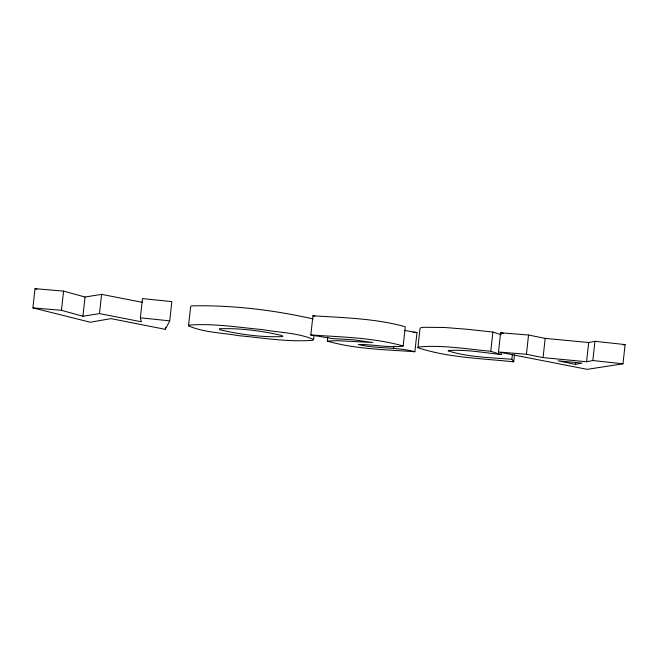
<?xml version="1.0" encoding="UTF-8"?>
<svg xmlns="http://www.w3.org/2000/svg" width="658" height="658" viewBox="0 0 658 658"><rect width="100%" height="100%" fill="white"/><g stroke="black" fill="none" stroke-linecap="round" stroke-linejoin="round"><path stroke-width="0.99" d="M32.9 307.878L61.465 310.329L82.916 316.243L99.481 313.586L141.355 321.787L140.368 317.814L142.49 298.592L171.845 301.627L169.723 320.849L165.331 329.345L110.922 318.628L90.245 322.231L32.9 307.878L35.022 288.656L63.587 291.107L85.038 297.021L101.603 294.365L142.482 302.359M61.465 310.329L63.587 291.107M82.916 316.243L85.038 297.021M99.481 313.586L101.603 294.365M165.331 329.345L165.553 327.322M314.022 335.473L313.578 339.52L312.887 340.293C288.212 342.209 263.43 337.941 238.879 335.695C222.174 332.709 204.186 332.66 188.509 325.842L190.631 306.612L191.527 305.871C232.225 304.983 273.448 310.025 313.15 318.908M327.766 337.052L327.314 341.099L336.756 340.647L372.667 342.497L352.943 339.75L332.315 338.574L310.815 334.988L312.945 315.766C343.706 317.798 375.628 318.406 405.295 326.779L403.173 346.001C388.549 348.115 373.333 344.257 358.511 344.537C375.677 348.839 396.914 346.84 414.869 351.742L416.991 332.512L404.366 330.423M393.5 348.205L393.731 346.182M514.482 354.769L513.701 361.851C481.771 358.339 448.46 357.812 417.888 347.712L420.01 328.49L420.684 327.774L423.439 327.297L444.487 327.487L467.114 329.263L492.9 332.051L501.33 334.733M501.306 352.532L501.083 354.555L490.778 351.273L492.9 332.051M498.476 352.005L500.598 332.784L528.547 335.021L545.178 338.393L588.696 342.514L594.955 341.313L625.1 344.586L622.978 363.808L587.24 369.344L498.476 352.005L526.425 354.251L543.056 357.615L586.574 361.744L592.833 360.543L622.978 363.808M513.701 361.851L511.866 359.301L512.426 354.243M526.425 354.251L528.547 335.021M543.056 357.615L545.178 338.393M575.413 364.384L582.05 363.109L558.083 360.831L575.413 364.384L575.635 362.361M586.574 361.744L588.696 342.514M592.833 360.543L594.955 341.313M417.888 347.712L418.562 346.996C442.628 344.776 466.835 349.085 490.778 351.273M188.509 325.842L189.405 325.101C213.792 323.3 238.245 327.322 262.493 329.625C279.436 332.652 297.646 332.693 313.578 339.52M623.118 344.891L625.1 344.586M310.815 334.988C341.584 337.028 373.497 337.628 403.173 346.001M413.101 332.356L416.991 332.512M414.869 351.742C385.711 349.571 355.402 349.25 327.314 341.099M511.866 359.301C490.638 357.524 468.455 357.286 448.065 350.879L448.633 350.484C466.177 349.456 483.704 352.598 501.083 354.555M140.368 317.814L169.723 320.849M312.945 315.766L314.894 316.087M500.598 332.784L503.625 333.376M35.022 288.656L36.996 289.15M282.71 336.575C261.596 337.439 240.154 334.503 219.616 329.674L219.303 328.753C240.359 328.062 261.711 330.785 282.192 335.58L282.71 336.575"/></g></svg>
